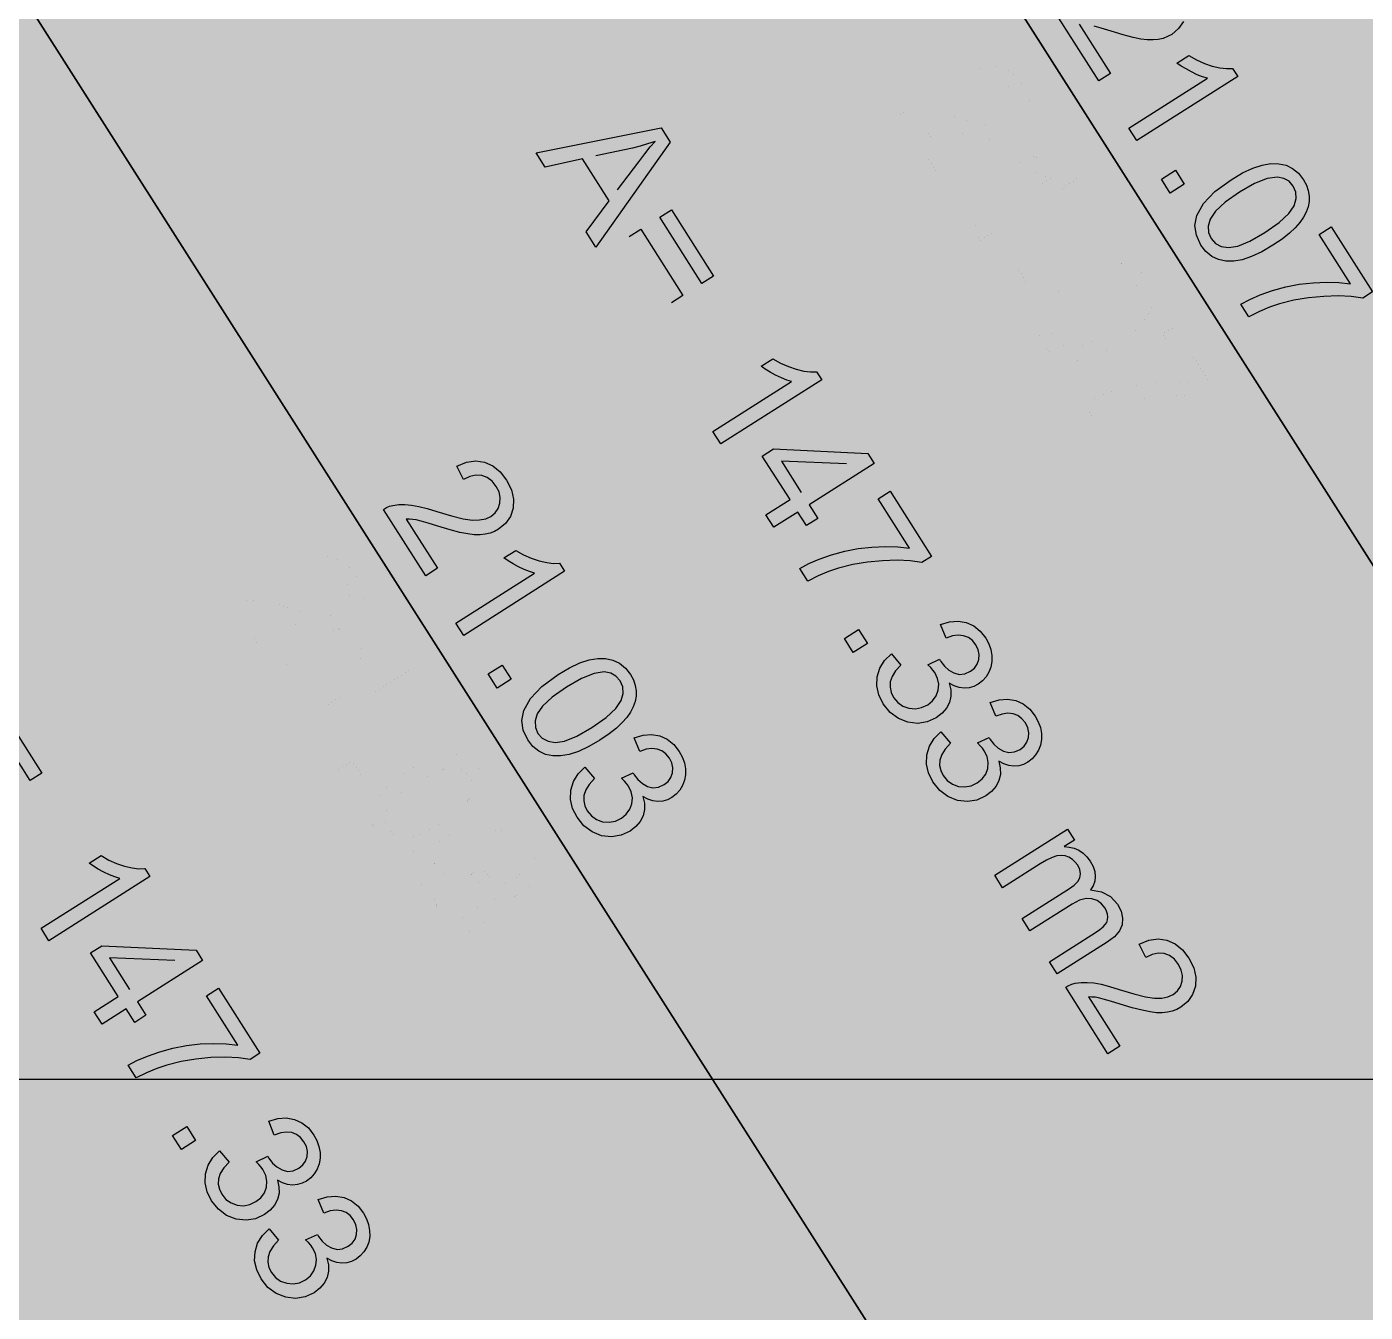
# Model space of a CAD drawing. Extents: x -5280327 to 29700, y -3925683 to 5564800.
# Drawn here: x 20582.7 to 21022.9, y 6071.6 to 6494.4 of the extents above; entities that cross this region are included whole.
import ezdxf

# ---------------------------------------------------------------- set-up
doc = ezdxf.new("R2010")
doc.units = 0
doc.linetypes.add('6', pattern=[2640.874023, 1320.437012, -1320.437012])
doc.layers.get('0').update_dxf_attribs({"linetype": 'CONTINUOUS'})
doc.layers.add('31_PREDIOS_TOTAL', color=7, linetype='CONTINUOUS')
doc.layers.add('LOTES', color=7, linetype='CONTINUOUS')

msp = doc.modelspace()

# ---------------------------------------------------------------- linework, layer by layer
at = {"color": 7, "linetype": '6', "const_width": 10343.08}
msp.add_lwpolyline([(0, 29405.62), (24528.32, 0)], dxfattribs=at)
msp.add_lwpolyline([(0, 29405.62), (24528.32, 0)], dxfattribs=at)
at = {"layer": '31_PREDIOS_TOTAL', "color": 7, "const_width": 0.00153}
for points in [[(20887.69, 6446.23), (20883.79, 6443.75), (20869.89, 6465.58), (20869.89, 6465.58), (20870.87, 6466.16), (20871.91, 6466.6), (20873.01, 6466.9), (20873.01, 6466.9), (20874.91, 6467.18), (20876.94, 6467.22), (20879.1, 6467.03), (20879.1, 6467.03), (20881.51, 6466.59), (20884.31, 6465.88), (20887.48, 6464.91), (20887.48, 6464.91), (20892.26, 6463.45), (20896.14, 6462.51), (20899.12, 6462.09), (20899.12, 6462.09), (20901.47, 6462.11), (20903.5, 6462.51), (20905.2, 6463.3), (20905.2, 6463.3), (20906.6, 6464.46), (20907.59, 6465.9), (20908.17, 6467.61), (20908.17, 6467.61), (20908.28, 6469.46), (20907.88, 6471.32), (20906.96, 6473.16), (20906.96, 6473.16), (20905.61, 6474.86), (20904.03, 6476.05), (20902.22, 6476.73), (20902.22, 6476.73), (20900.28, 6476.87), (20898.28, 6476.43), (20896.22, 6475.41), (20893.99, 6479.85), (20893.99, 6479.85), (20897.21, 6481.13), (20900.26, 6481.56), (20903.16, 6481.16), (20903.16, 6481.16), (20905.84, 6479.95), (20908.24, 6477.97), (20910.38, 6475.21), (20910.38, 6475.21), (20911.96, 6472.08), (20912.68, 6469.01), (20912.53, 6466.01), (20912.53, 6466.01), (20911.62, 6463.26), (20910.03, 6460.95), (20907.76, 6459.07), (20907.76, 6459.07), (20906.39, 6458.33), (20904.92, 6457.77), (20903.35, 6457.4), (20903.35, 6457.4), (20901.63, 6457.23), (20899.71, 6457.28), (20897.6, 6457.53), (20897.6, 6457.53), (20895.04, 6458.05), (20891.77, 6458.9), (20887.8, 6460.08), (20887.8, 6460.08), (20884.62, 6461.06), (20882.23, 6461.74), (20880.66, 6462.12), (20880.66, 6462.12), (20879.52, 6462.3), (20878.42, 6462.41), (20877.37, 6462.43), (20887.69, 6446.23)], [(20896.29, 6424.12), (20893.71, 6428.17), (20919.56, 6444.63), (20919.56, 6444.63), (20917.94, 6445.12), (20916.19, 6445.81), (20914.32, 6446.7), (20914.32, 6446.7), (20912.49, 6447.68), (20910.88, 6448.66), (20909.5, 6449.63), (20913.42, 6452.13), (20913.42, 6452.13), (20915.95, 6450.68), (20918.5, 6449.52), (20921.09, 6448.65), (20921.09, 6448.65), (20923.56, 6448.07), (20925.8, 6447.81), (20927.8, 6447.85), (20929.46, 6445.24), (20896.29, 6424.12)], [(20904.36, 6411.45), (20908.98, 6414.39), (20911.92, 6409.77), (20907.3, 6406.83), (20904.36, 6411.45)], [(20927.36, 6411.28), (20927.36, 6411.28), (20931.1, 6413.47), (20934.5, 6415.07), (20937.56, 6416.08), (20937.56, 6416.08), (20940.36, 6416.55), (20942.95, 6416.52), (20945.35, 6416.01), (20945.35, 6416.01), (20947.53, 6414.97), (20949.44, 6413.39), (20951.1, 6411.26), (20951.1, 6411.26), (20952.07, 6409.48), (20952.7, 6407.7), (20953, 6405.91), (20953, 6405.91), (20952.99, 6404.13), (20952.66, 6402.37), (20952.02, 6400.63), (20952.02, 6400.63), (20951.1, 6398.91), (20949.89, 6397.18), (20948.42, 6395.45), (20948.42, 6395.45), (20946.53, 6393.67), (20944.08, 6391.76), (20941.08, 6389.74), (20941.08, 6389.74), (20937.37, 6387.56), (20933.99, 6385.97), (20930.94, 6384.96), (20930.94, 6384.96), (20928.14, 6384.48), (20925.55, 6384.5), (20923.14, 6385.01), (20923.14, 6385.01), (20920.96, 6386.05), (20919.04, 6387.63), (20917.37, 6389.78), (20917.37, 6389.78), (20915.86, 6392.98), (20915.41, 6396.2), (20916.01, 6399.46), (20916.01, 6399.46), (20918.18, 6403.39), (20921.97, 6407.33), (20927.36, 6411.28)], [(20930.02, 6407.11), (20925.33, 6403.83), (20922.13, 6400.9), (20920.4, 6398.31), (20920.4, 6398.31), (20919.78, 6395.99), (20919.88, 6393.85), (20920.7, 6391.9), (20920.7, 6391.9), (20922.13, 6390.33), (20924.02, 6389.33), (20926.4, 6388.92), (20926.4, 6388.92), (20929.48, 6389.4), (20933.49, 6391.06), (20938.43, 6393.91), (20938.43, 6393.91), (20943.12, 6397.19), (20946.33, 6400.13), (20948.05, 6402.71), (20948.05, 6402.71), (20948.67, 6405.03), (20948.56, 6407.19), (20947.72, 6409.16), (20947.72, 6409.16), (20946.35, 6410.73), (20944.61, 6411.72), (20942.51, 6412.12), (20942.51, 6412.12), (20939.19, 6411.64), (20935.02, 6409.97), (20930.02, 6407.11)], [(20956.3, 6393.25), (20960.2, 6395.73), (20973.81, 6374.35), (20970.66, 6372.34), (20970.66, 6372.34), (20966.84, 6372.85), (20962.54, 6373.04), (20957.75, 6372.91), (20957.75, 6372.91), (20952.79, 6372.43), (20947.96, 6371.6), (20943.26, 6370.41), (20943.26, 6370.41), (20939.95, 6369.31), (20936.59, 6367.9), (20933.18, 6366.18), (20930.53, 6370.35), (20930.53, 6370.35), (20933.44, 6371.92), (20936.9, 6373.41), (20940.92, 6374.81), (20940.92, 6374.81), (20945.27, 6376.01), (20949.71, 6376.87), (20954.25, 6377.39), (20954.25, 6377.39), (20958.67, 6377.59), (20962.79, 6377.48), (20966.6, 6377.07), (20956.3, 6393.25)], [(20668.43, 6284.81), (20664.54, 6282.33), (20650.63, 6304.17), (20650.63, 6304.17), (20651.62, 6304.75), (20652.66, 6305.19), (20653.75, 6305.49), (20653.75, 6305.49), (20655.65, 6305.76), (20657.69, 6305.8), (20659.84, 6305.61), (20659.84, 6305.61), (20662.26, 6305.17), (20665.05, 6304.47), (20668.23, 6303.49), (20668.23, 6303.49), (20673.01, 6302.03), (20676.88, 6301.09), (20679.86, 6300.67), (20679.86, 6300.67), (20682.22, 6300.69), (20684.25, 6301.1), (20685.94, 6301.88), (20685.94, 6301.88), (20687.34, 6303.04), (20688.33, 6304.48), (20688.91, 6306.2), (20688.91, 6306.2), (20689.03, 6308.05), (20688.62, 6309.9), (20687.71, 6311.75), (20687.71, 6311.75), (20686.35, 6313.45), (20684.77, 6314.63), (20682.96, 6315.31), (20682.96, 6315.31), (20681.02, 6315.45), (20679.02, 6315.01), (20676.96, 6314), (20674.74, 6318.44), (20674.74, 6318.44), (20677.95, 6319.71), (20681, 6320.15), (20683.9, 6319.74), (20683.9, 6319.74), (20686.58, 6318.53), (20688.99, 6316.55), (20691.12, 6313.79), (20691.12, 6313.79), (20692.71, 6310.66), (20693.43, 6307.59), (20693.28, 6304.59), (20693.28, 6304.59), (20692.36, 6301.84), (20690.77, 6299.53), (20688.51, 6297.66), (20688.51, 6297.66), (20687.14, 6296.91), (20685.66, 6296.35), (20684.09, 6295.98), (20684.09, 6295.98), (20682.37, 6295.82), (20680.46, 6295.86), (20678.34, 6296.11), (20678.34, 6296.11), (20675.78, 6296.63), (20672.52, 6297.48), (20668.55, 6298.66), (20668.55, 6298.66), (20665.36, 6299.64), (20662.98, 6300.32), (20661.41, 6300.7), (20661.41, 6300.7), (20660.26, 6300.89), (20659.16, 6300.99), (20658.12, 6301.01), (20668.43, 6284.81)], [(20677.03, 6262.7), (20674.45, 6266.76), (20700.3, 6283.22), (20700.3, 6283.22), (20698.68, 6283.7), (20696.93, 6284.39), (20695.06, 6285.28), (20695.06, 6285.28), (20693.23, 6286.27), (20691.62, 6287.24), (20690.24, 6288.21), (20694.16, 6290.71), (20694.16, 6290.71), (20696.69, 6289.26), (20699.24, 6288.1), (20701.83, 6287.23), (20701.83, 6287.23), (20704.31, 6286.65), (20706.54, 6286.39), (20708.54, 6286.44), (20710.21, 6283.82), (20677.03, 6262.7)], [(20685.1, 6250.04), (20689.72, 6252.98), (20692.66, 6248.36), (20688.04, 6245.42), (20685.1, 6250.04)], [(20708.11, 6249.86), (20708.11, 6249.86), (20711.84, 6252.06), (20715.24, 6253.66), (20718.31, 6254.66), (20718.31, 6254.66), (20721.1, 6255.13), (20723.7, 6255.11), (20726.1, 6254.59), (20726.1, 6254.59), (20728.27, 6253.55), (20730.19, 6251.97), (20731.84, 6249.84), (20731.84, 6249.84), (20732.81, 6248.06), (20733.44, 6246.28), (20733.74, 6244.49), (20733.74, 6244.49), (20733.73, 6242.71), (20733.4, 6240.95), (20732.77, 6239.22), (20732.77, 6239.22), (20731.84, 6237.49), (20730.64, 6235.76), (20729.16, 6234.04), (20729.16, 6234.04), (20727.27, 6232.25), (20724.82, 6230.35), (20721.83, 6228.32), (20721.83, 6228.32), (20718.11, 6226.14), (20714.73, 6224.55), (20711.68, 6223.54), (20711.68, 6223.54), (20708.89, 6223.06), (20706.29, 6223.08), (20703.88, 6223.59), (20703.88, 6223.59), (20701.7, 6224.63), (20699.78, 6226.22), (20698.11, 6228.36), (20698.11, 6228.36), (20696.61, 6231.56), (20696.16, 6234.79), (20696.76, 6238.04), (20696.76, 6238.04), (20698.93, 6241.98), (20702.71, 6245.92), (20708.11, 6249.86)], [(20710.76, 6245.7), (20706.08, 6242.42), (20702.87, 6239.48), (20701.15, 6236.9), (20701.15, 6236.9), (20700.52, 6234.57), (20700.62, 6232.44), (20701.45, 6230.48), (20701.45, 6230.48), (20702.87, 6228.91), (20704.77, 6227.92), (20707.14, 6227.51), (20707.14, 6227.51), (20710.22, 6227.98), (20714.23, 6229.64), (20719.17, 6232.49), (20719.17, 6232.49), (20723.87, 6235.78), (20727.07, 6238.71), (20728.8, 6241.3), (20728.8, 6241.3), (20729.41, 6243.62), (20729.3, 6245.77), (20728.46, 6247.75), (20728.46, 6247.75), (20727.09, 6249.32), (20725.35, 6250.3), (20723.25, 6250.7), (20723.25, 6250.7), (20719.93, 6250.22), (20715.77, 6248.55), (20710.76, 6245.7)], [(20716.89, 6219.35), (20720.02, 6215.64), (20720.02, 6215.64), (20718.3, 6213.74), (20717.15, 6211.89), (20716.56, 6210.1), (20716.56, 6210.1), (20716.48, 6208.36), (20716.84, 6206.67), (20717.65, 6205.04), (20717.65, 6205.04), (20719.02, 6203.37), (20720.7, 6202.18), (20722.71, 6201.47), (20722.71, 6201.47), (20724.83, 6201.28), (20726.89, 6201.67), (20728.87, 6202.63), (20728.87, 6202.63), (20730.5, 6203.95), (20731.65, 6205.53), (20732.32, 6207.39), (20732.32, 6207.39), (20732.48, 6209.35), (20732.1, 6211.29), (20731.18, 6213.18), (20731.18, 6213.18), (20730.6, 6213.98), (20729.84, 6214.84), (20728.91, 6215.76), (20732.75, 6217.57), (20732.75, 6217.57), (20732.89, 6217.31), (20733.01, 6217.08), (20733.12, 6216.89), (20733.12, 6216.89), (20734.34, 6215.32), (20735.78, 6214.05), (20737.45, 6213.09), (20737.45, 6213.09), (20739.24, 6212.61), (20741.07, 6212.81), (20742.94, 6213.67), (20742.94, 6213.67), (20744.23, 6214.73), (20745.14, 6216.02), (20745.67, 6217.53), (20745.67, 6217.53), (20745.78, 6219.16), (20745.44, 6220.77), (20744.65, 6222.36), (20744.65, 6222.36), (20743.54, 6223.75), (20742.21, 6224.75), (20740.65, 6225.36), (20740.65, 6225.36), (20738.91, 6225.55), (20736.99, 6225.28), (20734.9, 6224.55), (20733.04, 6229.06), (20733.04, 6229.06), (20736, 6229.96), (20738.83, 6230.17), (20741.51, 6229.71), (20741.51, 6229.71), (20743.97, 6228.6), (20746.11, 6226.89), (20747.93, 6224.58), (20747.93, 6224.58), (20748.92, 6222.74), (20749.59, 6220.83), (20749.94, 6218.86), (20749.94, 6218.86), (20749.96, 6216.91), (20749.65, 6215.08), (20748.99, 6213.36), (20748.99, 6213.36), (20748.05, 6211.82), (20746.89, 6210.52), (20745.5, 6209.44), (20745.5, 6209.44), (20744.03, 6208.69), (20742.49, 6208.25), (20740.87, 6208.11), (20740.87, 6208.11), (20739.21, 6208.3), (20737.56, 6208.85), (20735.91, 6209.73), (20735.91, 6209.73), (20736.45, 6207.54), (20736.48, 6205.42), (20736, 6203.4), (20736, 6203.4), (20735.04, 6201.51), (20733.61, 6199.84), (20731.71, 6198.38), (20731.71, 6198.38), (20728.74, 6196.99), (20725.63, 6196.48), (20722.36, 6196.86), (20722.36, 6196.86), (20719.23, 6198.09), (20716.54, 6200.11), (20714.27, 6202.93), (20714.27, 6202.93), (20712.82, 6205.84), (20712.15, 6208.8), (20712.27, 6211.8), (20712.27, 6211.8), (20713.12, 6214.65), (20714.66, 6217.17), (20716.89, 6219.35)]]:
    msp.add_lwpolyline(points, dxfattribs=at)
at = {"layer": '31_PREDIOS_TOTAL', "color": 7}
for points in [[(20939.22, 6479.04, 33030.86), (20935.33, 6476.56, 33030.86), (20921.42, 6498.4, 33030.86)], [(20928.91, 6495.24, 33030.86), (20939.22, 6479.04, 33030.86)], [(20963.15, 6496.07, 33030.86), (20961.56, 6493.76, 33030.86), (20959.3, 6491.89, 33030.86), (20959.3, 6491.89, 33030.86), (20957.92, 6491.14, 33030.86), (20956.45, 6490.58, 33030.86), (20954.88, 6490.22, 33030.86), (20954.88, 6490.22, 33030.86), (20953.16, 6490.05, 33030.86), (20951.25, 6490.09, 33030.86), (20949.13, 6490.34, 33030.86), (20949.13, 6490.34, 33030.86), (20946.57, 6490.86, 33030.86), (20943.31, 6491.71, 33030.86), (20939.34, 6492.89, 33030.86), (20939.34, 6492.89, 33030.86), (20936.15, 6493.87, 33030.86), (20933.77, 6494.55, 33030.86)], [(20947.82, 6456.93, 33030.86), (20945.24, 6460.99, 33030.86), (20971.09, 6477.45, 33030.86), (20971.09, 6477.45, 33030.86), (20969.47, 6477.93, 33030.86), (20967.72, 6478.62, 33030.86), (20965.85, 6479.51, 33030.86), (20965.85, 6479.51, 33030.86), (20964.02, 6480.5, 33030.86), (20962.41, 6481.48, 33030.86), (20961.03, 6482.45, 33030.86), (20964.95, 6484.94, 33030.86), (20964.95, 6484.94, 33030.86), (20967.48, 6483.5, 33030.86), (20970.03, 6482.34, 33030.86), (20972.62, 6481.46, 33030.86), (20972.62, 6481.46, 33030.86), (20975.1, 6480.88, 33030.86), (20977.33, 6480.62, 33030.86), (20979.33, 6480.67, 33030.86), (20981, 6478.05, 33030.86), (20947.82, 6456.93, 33030.86)], [(20750.28, 6452.87, 33030.86), (20791.4, 6461.16, 33030.86), (20794.39, 6456.45, 33030.86), (20769.92, 6421.92, 33030.86), (20766.75, 6426.91, 33030.86), (20774.32, 6437.12, 33030.86), (20765.54, 6450.95, 33030.86), (20753.22, 6448.22, 33030.86), (20750.28, 6452.87, 33030.86)], [(20777.03, 6440.74, 33030.86), (20783.99, 6450, 33030.86), (20783.99, 6450, 33030.86), (20786, 6452.62, 33030.86), (20787.79, 6454.86, 33030.86), (20789.36, 6456.7, 33030.86), (20789.36, 6456.7, 33030.86), (20786.94, 6455.84, 33030.86), (20784.46, 6455.09, 33030.86), (20781.91, 6454.47, 33030.86), (20769.91, 6451.95, 33030.86)], [(20978.9, 6444.09, 33030.86), (20978.9, 6444.09, 33030.86), (20982.63, 6446.29, 33030.86), (20986.03, 6447.89, 33030.86), (20989.09, 6448.89, 33030.86), (20989.09, 6448.89, 33030.86), (20991.89, 6449.36, 33030.86), (20994.49, 6449.34, 33030.86), (20996.89, 6448.82, 33030.86), (20996.89, 6448.82, 33030.86), (20999.06, 6447.78, 33030.86), (21000.98, 6446.2, 33030.86), (21002.63, 6444.07, 33030.86), (21002.63, 6444.07, 33030.86), (21003.6, 6442.29, 33030.86), (21004.23, 6440.51, 33030.86), (21004.53, 6438.72, 33030.86), (21004.53, 6438.72, 33030.86), (21004.52, 6436.94, 33030.86), (21004.19, 6435.18, 33030.86), (21003.56, 6433.45, 33030.86), (21003.56, 6433.45, 33030.86), (21002.63, 6431.72, 33030.86), (21001.43, 6429.99, 33030.86), (20999.95, 6428.27, 33030.86), (20999.95, 6428.27, 33030.86), (20998.06, 6426.48, 33030.86), (20995.61, 6424.58, 33030.86), (20992.61, 6422.55, 33030.86), (20992.61, 6422.55, 33030.86), (20988.9, 6420.37, 33030.86), (20985.52, 6418.78, 33030.86), (20982.47, 6417.77, 33030.86), (20982.47, 6417.77, 33030.86), (20979.68, 6417.3, 33030.86), (20977.08, 6417.31, 33030.86), (20974.67, 6417.83, 33030.86), (20974.67, 6417.83, 33030.86), (20972.49, 6418.86, 33030.86), (20970.57, 6420.45, 33030.86), (20968.9, 6422.59, 33030.86), (20968.9, 6422.59, 33030.86), (20967.4, 6425.79, 33030.86), (20966.95, 6429.02, 33030.86), (20967.55, 6432.27, 33030.86), (20967.55, 6432.27, 33030.86), (20969.72, 6436.21, 33030.86), (20973.5, 6440.15, 33030.86), (20978.9, 6444.09, 33030.86)], [(20955.89, 6444.27, 33030.86), (20960.51, 6447.21, 33030.86), (20963.45, 6442.59, 33030.86), (20958.83, 6439.65, 33030.86), (20955.89, 6444.27, 33030.86)], [(20981.55, 6439.93, 33030.86), (20976.87, 6436.65, 33030.86), (20973.66, 6433.71, 33030.86), (20971.94, 6431.13, 33030.86), (20971.94, 6431.13, 33030.86), (20971.31, 6428.81, 33030.86), (20971.41, 6426.67, 33030.86), (20972.23, 6424.71, 33030.86), (20972.23, 6424.71, 33030.86), (20973.66, 6423.14, 33030.86), (20975.56, 6422.15, 33030.86), (20977.93, 6421.74, 33030.86), (20977.93, 6421.74, 33030.86), (20981.01, 6422.21, 33030.86), (20985.02, 6423.87, 33030.86), (20989.96, 6426.72, 33030.86), (20989.96, 6426.72, 33030.86), (20994.65, 6430.01, 33030.86), (20997.86, 6432.94, 33030.86), (20999.59, 6435.53, 33030.86), (20999.59, 6435.53, 33030.86), (21000.2, 6437.85, 33030.86), (21000.09, 6440, 33030.86), (20999.25, 6441.98, 33030.86), (20999.25, 6441.98, 33030.86), (20997.88, 6443.55, 33030.86), (20996.14, 6444.53, 33030.86), (20994.04, 6444.93, 33030.86), (20994.04, 6444.93, 33030.86), (20990.72, 6444.45, 33030.86), (20986.55, 6442.78, 33030.86), (20981.55, 6439.93, 33030.86)], [(20804.81, 6409.93, 33030.86), (20790.95, 6431.76, 33030.86), (20794.74, 6434.17, 33030.86), (20808.6, 6412.33, 33030.86), (20804.81, 6409.93, 33030.86)], [(20780.91, 6425.39, 33030.86), (20784.7, 6427.8, 33030.86), (20798.56, 6405.96, 33030.86), (20794.77, 6403.56, 33030.86)], [(21007.83, 6426.06, 33030.86), (21011.73, 6428.55, 33030.86), (21025.35, 6407.16, 33030.86), (21022.19, 6405.15, 33030.86), (21022.19, 6405.15, 33030.86), (21018.37, 6405.67, 33030.86), (21014.07, 6405.86, 33030.86), (21009.28, 6405.72, 33030.86), (21009.28, 6405.72, 33030.86), (21004.32, 6405.25, 33030.86), (20999.49, 6404.41, 33030.86), (20994.79, 6403.22, 33030.86), (20994.79, 6403.22, 33030.86), (20991.48, 6402.12, 33030.86), (20988.12, 6400.71, 33030.86), (20984.72, 6398.99, 33030.86), (20982.06, 6403.16, 33030.86), (20982.06, 6403.16, 33030.86), (20984.97, 6404.73, 33030.86), (20988.43, 6406.22, 33030.86), (20992.46, 6407.63, 33030.86), (20992.46, 6407.63, 33030.86), (20996.81, 6408.83, 33030.86), (21001.25, 6409.69, 33030.86), (21005.78, 6410.21, 33030.86), (21005.78, 6410.21, 33030.86), (21010.21, 6410.4, 33030.86), (21014.32, 6410.3, 33030.86), (21018.13, 6409.88, 33030.86), (21007.83, 6426.06, 33030.86)], [(20810.98, 6357.23, 33030.86), (20808.4, 6361.29, 33030.86), (20834.27, 6377.72, 33030.86), (20834.27, 6377.72, 33030.86), (20832.66, 6378.2, 33030.86), (20830.91, 6378.89, 33030.86), (20829.04, 6379.79, 33030.86), (20829.04, 6379.79, 33030.86), (20827.21, 6380.78, 33030.86), (20825.61, 6381.76, 33030.86), (20824.23, 6382.73, 33030.86), (20828.15, 6385.22, 33030.86), (20828.15, 6385.22, 33030.86), (20830.67, 6383.77, 33030.86), (20833.23, 6382.61, 33030.86), (20835.81, 6381.73, 33030.86), (20835.81, 6381.73, 33030.86), (20838.29, 6381.15, 33030.86), (20840.52, 6380.88, 33030.86), (20842.52, 6380.93, 33030.86), (20844.18, 6378.31, 33030.86), (20810.98, 6357.23, 33030.86)], [(20825.84, 6333.82, 33030.86), (20833.76, 6338.85, 33030.86), (20824.65, 6353.19, 33030.86), (20828.37, 6355.55, 33030.86), (20859.38, 6354.07, 33030.86), (20861.49, 6350.75, 33030.86), (20840.06, 6337.15, 33030.86), (20842.89, 6332.68, 33030.86), (20839.17, 6330.32, 33030.86), (20836.34, 6334.79, 33030.86), (20828.42, 6329.76, 33030.86), (20825.84, 6333.82, 33030.86)], [(20717.86, 6316.28, 33030.86), (20713.96, 6313.8, 33030.86), (20700.06, 6335.64, 33030.86), (20700.06, 6335.64, 33030.86), (20701.04, 6336.22, 33030.86), (20702.08, 6336.66, 33030.86), (20703.17, 6336.96, 33030.86), (20703.17, 6336.96, 33030.86), (20705.08, 6337.23, 33030.86), (20707.11, 6337.27, 33030.86), (20709.27, 6337.08, 33030.86), (20709.27, 6337.08, 33030.86), (20711.68, 6336.64, 33030.86), (20714.47, 6335.94, 33030.86), (20717.65, 6334.96, 33030.86), (20717.65, 6334.96, 33030.86), (20722.43, 6333.51, 33030.86), (20726.31, 6332.56, 33030.86), (20729.28, 6332.14, 33030.86), (20729.28, 6332.14, 33030.86), (20731.64, 6332.16, 33030.86), (20733.67, 6332.57, 33030.86), (20735.37, 6333.35, 33030.86), (20735.37, 6333.35, 33030.86), (20736.77, 6334.51, 33030.86), (20737.76, 6335.95, 33030.86), (20738.34, 6337.67, 33030.86), (20738.34, 6337.67, 33030.86), (20738.45, 6339.52, 33030.86), (20738.05, 6341.37, 33030.86), (20737.13, 6343.22, 33030.86), (20737.13, 6343.22, 33030.86), (20735.77, 6344.92, 33030.86), (20734.19, 6346.11, 33030.86), (20732.39, 6346.79, 33030.86), (20732.39, 6346.79, 33030.86), (20730.44, 6346.92, 33030.86), (20728.44, 6346.48, 33030.86), (20726.39, 6345.47, 33030.86), (20724.16, 6349.91, 33030.86), (20724.16, 6349.91, 33030.86), (20727.37, 6351.18, 33030.86), (20730.43, 6351.62, 33030.86), (20733.32, 6351.21, 33030.86), (20733.32, 6351.21, 33030.86), (20736, 6350, 33030.86), (20738.41, 6348.02, 33030.86), (20740.55, 6345.27, 33030.86), (20740.55, 6345.27, 33030.86), (20742.13, 6342.13, 33030.86), (20742.85, 6339.06, 33030.86), (20742.7, 6336.06, 33030.86), (20742.7, 6336.06, 33030.86), (20741.78, 6333.31, 33030.86), (20740.19, 6331, 33030.86), (20737.93, 6329.13, 33030.86), (20737.93, 6329.13, 33030.86), (20736.56, 6328.38, 33030.86), (20735.09, 6327.82, 33030.86), (20733.52, 6327.46, 33030.86), (20733.52, 6327.46, 33030.86), (20731.8, 6327.29, 33030.86), (20729.88, 6327.33, 33030.86), (20727.77, 6327.58, 33030.86), (20727.77, 6327.58, 33030.86), (20725.2, 6328.1, 33030.86), (20721.94, 6328.95, 33030.86), (20717.97, 6330.13, 33030.86), (20717.97, 6330.13, 33030.86), (20714.78, 6331.11, 33030.86), (20712.4, 6331.79, 33030.86), (20710.83, 6332.17, 33030.86), (20710.83, 6332.17, 33030.86), (20709.68, 6332.36, 33030.86), (20708.59, 6332.46, 33030.86), (20707.54, 6332.48, 33030.86), (20717.86, 6316.28, 33030.86)], [(20852.39, 6350.67, 33030.86), (20830.91, 6351.56, 33030.86), (20837.48, 6341.21, 33030.86)], [(20862.8, 6339.11, 33030.86), (20866.7, 6341.59, 33030.86), (20880.28, 6320.19, 33030.86), (20877.13, 6318.18, 33030.86), (20877.13, 6318.18, 33030.86), (20873.31, 6318.7, 33030.86), (20869.01, 6318.9, 33030.86), (20864.22, 6318.77, 33030.86), (20864.22, 6318.77, 33030.86), (20859.26, 6318.3, 33030.86), (20854.43, 6317.48, 33030.86), (20849.72, 6316.29, 33030.86), (20849.72, 6316.29, 33030.86), (20846.41, 6315.19, 33030.86), (20843.05, 6313.79, 33030.86), (20839.64, 6312.08, 33030.86), (20836.99, 6316.25, 33030.86), (20836.99, 6316.25, 33030.86), (20839.9, 6317.82, 33030.86), (20843.37, 6319.3, 33030.86), (20847.4, 6320.7, 33030.86), (20847.4, 6320.7, 33030.86), (20851.75, 6321.89, 33030.86), (20856.19, 6322.75, 33030.86), (20860.72, 6323.26, 33030.86), (20860.72, 6323.26, 33030.86), (20865.15, 6323.45, 33030.86), (20869.27, 6323.34, 33030.86), (20873.08, 6322.92, 33030.86), (20862.8, 6339.11, 33030.86)], [(20726.46, 6294.17, 33030.86), (20723.88, 6298.23, 33030.86), (20749.72, 6314.69, 33030.86), (20749.72, 6314.69, 33030.86), (20748.11, 6315.17, 33030.86), (20746.36, 6315.86, 33030.86), (20744.48, 6316.75, 33030.86), (20744.48, 6316.75, 33030.86), (20742.65, 6317.74, 33030.86), (20741.05, 6318.72, 33030.86), (20739.67, 6319.69, 33030.86), (20743.59, 6322.18, 33030.86), (20743.59, 6322.18, 33030.86), (20746.11, 6320.74, 33030.86), (20748.67, 6319.58, 33030.86), (20751.25, 6318.7, 33030.86), (20751.25, 6318.7, 33030.86), (20753.73, 6318.13, 33030.86), (20755.97, 6317.86, 33030.86), (20757.97, 6317.91, 33030.86), (20759.63, 6315.29, 33030.86), (20726.46, 6294.17, 33030.86)], [(20851.64, 6293.18, 33030.86), (20856.27, 6296.11, 33030.86), (20859.2, 6291.49, 33030.86), (20854.58, 6288.55, 33030.86), (20851.64, 6293.18, 33030.86)], [(20867.09, 6288.14, 33030.86), (20870.2, 6284.42, 33030.86), (20870.2, 6284.42, 33030.86), (20868.48, 6282.52, 33030.86), (20867.33, 6280.68, 33030.86), (20866.74, 6278.89, 33030.86), (20866.74, 6278.89, 33030.86), (20866.66, 6277.15, 33030.86), (20867.02, 6275.46, 33030.86), (20867.82, 6273.83, 33030.86), (20867.82, 6273.83, 33030.86), (20869.19, 6272.16, 33030.86), (20870.87, 6270.96, 33030.86), (20872.87, 6270.25, 33030.86), (20872.87, 6270.25, 33030.86), (20875, 6270.06, 33030.86), (20877.05, 6270.44, 33030.86), (20879.04, 6271.4, 33030.86), (20879.04, 6271.4, 33030.86), (20880.67, 6272.71, 33030.86), (20881.82, 6274.3, 33030.86), (20882.5, 6276.15, 33030.86), (20882.5, 6276.15, 33030.86), (20882.66, 6278.12, 33030.86), (20882.28, 6280.05, 33030.86), (20881.36, 6281.95, 33030.86), (20881.36, 6281.95, 33030.86), (20880.78, 6282.75, 33030.86), (20880.03, 6283.61, 33030.86), (20879.09, 6284.53, 33030.86), (20882.94, 6286.34, 33030.86), (20882.94, 6286.34, 33030.86), (20883.08, 6286.07, 33030.86), (20883.2, 6285.84, 33030.86), (20883.31, 6285.66, 33030.86), (20883.31, 6285.66, 33030.86), (20884.52, 6284.08, 33030.86), (20885.96, 6282.81, 33030.86), (20887.63, 6281.85, 33030.86), (20887.63, 6281.85, 33030.86), (20889.43, 6281.37, 33030.86), (20891.26, 6281.56, 33030.86), (20893.12, 6282.42, 33030.86), (20893.12, 6282.42, 33030.86), (20894.42, 6283.48, 33030.86), (20895.33, 6284.76, 33030.86), (20895.86, 6286.28, 33030.86), (20895.86, 6286.28, 33030.86), (20895.97, 6287.9, 33030.86), (20895.64, 6289.51, 33030.86), (20894.85, 6291.11, 33030.86), (20894.85, 6291.11, 33030.86), (20893.74, 6292.5, 33030.86), (20892.41, 6293.5, 33030.86), (20890.85, 6294.11, 33030.86), (20890.85, 6294.11, 33030.86), (20889.11, 6294.31, 33030.86), (20887.19, 6294.04, 33030.86), (20885.1, 6293.31, 33030.86), (20883.24, 6297.83, 33030.86), (20883.24, 6297.83, 33030.86), (20886.21, 6298.72, 33030.86), (20889.04, 6298.93, 33030.86), (20891.72, 6298.46, 33030.86), (20891.72, 6298.46, 33030.86), (20894.17, 6297.35, 33030.86), (20896.31, 6295.64, 33030.86), (20898.13, 6293.32, 33030.86), (20898.13, 6293.32, 33030.86), (20899.12, 6291.48, 33030.86), (20899.78, 6289.57, 33030.86), (20900.13, 6287.6, 33030.86), (20900.13, 6287.6, 33030.86), (20900.15, 6285.65, 33030.86), (20899.83, 6283.81, 33030.86), (20899.17, 6282.1, 33030.86), (20899.17, 6282.1, 33030.86), (20898.23, 6280.56, 33030.86), (20897.07, 6279.26, 33030.86), (20895.68, 6278.19, 33030.86), (20895.68, 6278.19, 33030.86), (20894.21, 6277.44, 33030.86), (20892.67, 6276.99, 33030.86), (20891.05, 6276.86, 33030.86), (20891.05, 6276.86, 33030.86), (20889.39, 6277.06, 33030.86), (20887.74, 6277.6, 33030.86), (20886.09, 6278.49, 33030.86), (20886.09, 6278.49, 33030.86), (20886.62, 6276.29, 33030.86), (20886.65, 6274.18, 33030.86), (20886.17, 6272.15, 33030.86), (20886.17, 6272.15, 33030.86), (20885.2, 6270.27, 33030.86), (20883.77, 6268.6, 33030.86), (20881.87, 6267.14, 33030.86), (20881.87, 6267.14, 33030.86), (20878.9, 6265.76, 33030.86), (20875.79, 6265.25, 33030.86), (20872.52, 6265.64, 33030.86), (20872.52, 6265.64, 33030.86), (20869.39, 6266.87, 33030.86), (20866.7, 6268.89, 33030.86), (20864.44, 6271.72, 33030.86), (20864.44, 6271.72, 33030.86), (20862.99, 6274.64, 33030.86), (20862.33, 6277.59, 33030.86), (20862.45, 6280.59, 33030.86), (20862.45, 6280.59, 33030.86), (20863.3, 6283.44, 33030.86), (20864.85, 6285.96, 33030.86), (20867.09, 6288.14, 33030.86)], [(20757.53, 6281.33, 33030.86), (20757.53, 6281.33, 33030.86), (20761.27, 6283.53, 33030.86), (20764.67, 6285.13, 33030.86), (20767.73, 6286.13, 33030.86), (20767.73, 6286.13, 33030.86), (20770.52, 6286.6, 33030.86), (20773.12, 6286.58, 33030.86), (20775.52, 6286.06, 33030.86), (20775.52, 6286.06, 33030.86), (20777.69, 6285.02, 33030.86), (20779.61, 6283.44, 33030.86), (20781.27, 6281.31, 33030.86), (20781.27, 6281.31, 33030.86), (20782.23, 6279.54, 33030.86), (20782.87, 6277.75, 33030.86), (20783.17, 6275.96, 33030.86), (20783.17, 6275.96, 33030.86), (20783.15, 6274.18, 33030.86), (20782.83, 6272.42, 33030.86), (20782.19, 6270.69, 33030.86), (20782.19, 6270.69, 33030.86), (20781.26, 6268.96, 33030.86), (20780.06, 6267.23, 33030.86), (20778.58, 6265.51, 33030.86), (20778.58, 6265.51, 33030.86), (20776.69, 6263.72, 33030.86), (20774.25, 6261.82, 33030.86), (20771.25, 6259.79, 33030.86), (20771.25, 6259.79, 33030.86), (20767.54, 6257.61, 33030.86), (20764.16, 6256.02, 33030.86), (20761.1, 6255.01, 33030.86), (20761.1, 6255.01, 33030.86), (20758.31, 6254.54, 33030.86), (20755.71, 6254.55, 33030.86), (20753.31, 6255.07, 33030.86), (20753.31, 6255.07, 33030.86), (20751.13, 6256.1, 33030.86), (20749.2, 6257.69, 33030.86), (20747.53, 6259.83, 33030.86), (20747.53, 6259.83, 33030.86), (20746.03, 6263.03, 33030.86), (20745.58, 6266.26, 33030.86), (20746.18, 6269.52, 33030.86), (20746.18, 6269.52, 33030.86), (20748.35, 6273.45, 33030.86), (20752.13, 6277.39, 33030.86), (20757.53, 6281.33, 33030.86)], [(20734.52, 6281.51, 33030.86), (20739.14, 6284.45, 33030.86), (20742.08, 6279.83, 33030.86), (20737.46, 6276.89, 33030.86), (20734.52, 6281.51, 33030.86)], [(20760.19, 6277.17, 33030.86), (20755.5, 6273.89, 33030.86), (20752.3, 6270.95, 33030.86), (20750.57, 6268.37, 33030.86), (20750.57, 6268.37, 33030.86), (20749.95, 6266.05, 33030.86), (20750.04, 6263.91, 33030.86), (20750.87, 6261.95, 33030.86), (20750.87, 6261.95, 33030.86), (20752.29, 6260.38, 33030.86), (20754.19, 6259.39, 33030.86), (20756.56, 6258.98, 33030.86), (20756.56, 6258.98, 33030.86), (20759.64, 6259.45, 33030.86), (20763.65, 6261.11, 33030.86), (20768.59, 6263.96, 33030.86), (20768.59, 6263.96, 33030.86), (20773.29, 6267.25, 33030.86), (20776.5, 6270.18, 33030.86), (20778.22, 6272.77, 33030.86), (20778.22, 6272.77, 33030.86), (20778.84, 6275.09, 33030.86), (20778.72, 6277.24, 33030.86), (20777.88, 6279.22, 33030.86), (20777.88, 6279.22, 33030.86), (20776.51, 6280.79, 33030.86), (20774.78, 6281.77, 33030.86), (20772.67, 6282.17, 33030.86), (20772.67, 6282.17, 33030.86), (20769.35, 6281.69, 33030.86), (20765.19, 6280.02, 33030.86), (20760.19, 6277.17, 33030.86)], [(20883.39, 6262.45, 33030.86), (20886.51, 6258.73, 33030.86), (20886.51, 6258.73, 33030.86), (20884.79, 6256.83, 33030.86), (20883.64, 6254.99, 33030.86), (20883.05, 6253.2, 33030.86), (20883.05, 6253.2, 33030.86), (20882.96, 6251.46, 33030.86), (20883.32, 6249.77, 33030.86), (20884.12, 6248.13, 33030.86), (20884.12, 6248.13, 33030.86), (20885.49, 6246.46, 33030.86), (20887.18, 6245.27, 33030.86), (20889.18, 6244.56, 33030.86), (20889.18, 6244.56, 33030.86), (20891.3, 6244.37, 33030.86), (20893.36, 6244.75, 33030.86), (20895.35, 6245.7, 33030.86), (20895.35, 6245.7, 33030.86), (20896.98, 6247.02, 33030.86), (20898.13, 6248.61, 33030.86), (20898.8, 6250.46, 33030.86), (20898.8, 6250.46, 33030.86), (20898.97, 6252.43, 33030.86), (20898.59, 6254.36, 33030.86), (20897.67, 6256.26, 33030.86), (20897.67, 6256.26, 33030.86), (20897.09, 6257.06, 33030.86), (20896.34, 6257.92, 33030.86), (20895.4, 6258.84, 33030.86), (20899.25, 6260.65, 33030.86), (20899.25, 6260.65, 33030.86), (20899.39, 6260.38, 33030.86), (20899.51, 6260.15, 33030.86), (20899.62, 6259.96, 33030.86), (20899.62, 6259.96, 33030.86), (20900.83, 6258.39, 33030.86), (20902.27, 6257.12, 33030.86), (20903.94, 6256.15, 33030.86), (20903.94, 6256.15, 33030.86), (20905.73, 6255.68, 33030.86), (20907.56, 6255.87, 33030.86), (20909.43, 6256.73, 33030.86), (20909.43, 6256.73, 33030.86), (20910.72, 6257.79, 33030.86), (20911.64, 6259.07, 33030.86), (20912.17, 6260.59, 33030.86), (20912.17, 6260.59, 33030.86), (20912.28, 6262.21, 33030.86), (20911.94, 6263.82, 33030.86), (20911.16, 6265.42, 33030.86), (20911.16, 6265.42, 33030.86), (20910.04, 6266.81, 33030.86), (20908.71, 6267.81, 33030.86), (20907.16, 6268.42, 33030.86), (20907.16, 6268.42, 33030.86), (20905.42, 6268.61, 33030.86), (20903.5, 6268.35, 33030.86), (20901.41, 6267.62, 33030.86), (20899.55, 6272.14, 33030.86), (20899.55, 6272.14, 33030.86), (20902.52, 6273.03, 33030.86), (20905.34, 6273.24, 33030.86), (20908.03, 6272.77, 33030.86), (20908.03, 6272.77, 33030.86), (20910.48, 6271.66, 33030.86), (20912.62, 6269.94, 33030.86), (20914.44, 6267.63, 33030.86), (20914.44, 6267.63, 33030.86), (20915.42, 6265.79, 33030.86), (20916.09, 6263.88, 33030.86), (20916.44, 6261.91, 33030.86), (20916.44, 6261.91, 33030.86), (20916.46, 6259.96, 33030.86), (20916.14, 6258.12, 33030.86), (20915.48, 6256.41, 33030.86), (20915.48, 6256.41, 33030.86), (20914.54, 6254.87, 33030.86), (20913.38, 6253.57, 33030.86), (20911.99, 6252.5, 33030.86), (20911.99, 6252.5, 33030.86), (20910.52, 6251.75, 33030.86), (20908.97, 6251.3, 33030.86), (20907.35, 6251.17, 33030.86), (20907.35, 6251.17, 33030.86), (20905.7, 6251.37, 33030.86), (20904.04, 6251.91, 33030.86), (20902.39, 6252.8, 33030.86), (20902.39, 6252.8, 33030.86), (20902.93, 6250.6, 33030.86), (20902.96, 6248.49, 33030.86), (20902.48, 6246.46, 33030.86), (20902.48, 6246.46, 33030.86), (20901.51, 6244.58, 33030.86), (20900.08, 6242.91, 33030.86), (20898.17, 6241.45, 33030.86), (20898.17, 6241.45, 33030.86), (20895.21, 6240.06, 33030.86), (20892.1, 6239.56, 33030.86), (20888.83, 6239.95, 33030.86), (20888.83, 6239.95, 33030.86), (20885.7, 6241.18, 33030.86), (20883.01, 6243.2, 33030.86), (20880.75, 6246.02, 33030.86), (20880.75, 6246.02, 33030.86), (20879.3, 6248.95, 33030.86), (20878.63, 6251.9, 33030.86), (20878.75, 6254.9, 33030.86), (20878.75, 6254.9, 33030.86), (20879.61, 6257.75, 33030.86), (20881.16, 6260.26, 33030.86), (20883.39, 6262.45, 33030.86)], [(20583.86, 6246.49, 33030.86), (20570, 6268.32, 33030.86), (20573.79, 6270.73, 33030.86), (20587.65, 6248.89, 33030.86), (20583.86, 6246.49, 33030.86)], [(20766.32, 6250.82, 33030.86), (20769.44, 6247.11, 33030.86), (20769.44, 6247.11, 33030.86), (20767.72, 6245.21, 33030.86), (20766.57, 6243.36, 33030.86), (20765.99, 6241.57, 33030.86), (20765.99, 6241.57, 33030.86), (20765.91, 6239.83, 33030.86), (20766.27, 6238.15, 33030.86), (20767.07, 6236.51, 33030.86), (20767.07, 6236.51, 33030.86), (20768.44, 6234.84, 33030.86), (20770.13, 6233.65, 33030.86), (20772.13, 6232.94, 33030.86), (20772.13, 6232.94, 33030.86), (20774.26, 6232.75, 33030.86), (20776.31, 6233.14, 33030.86), (20778.3, 6234.1, 33030.86), (20778.3, 6234.1, 33030.86), (20779.92, 6235.42, 33030.86), (20781.07, 6237, 33030.86), (20781.74, 6238.86, 33030.86), (20781.74, 6238.86, 33030.86), (20781.91, 6240.83, 33030.86), (20781.53, 6242.76, 33030.86), (20780.6, 6244.65, 33030.86), (20780.6, 6244.65, 33030.86), (20780.02, 6245.45, 33030.86), (20779.27, 6246.31, 33030.86), (20778.33, 6247.23, 33030.86), (20782.18, 6249.05, 33030.86), (20782.18, 6249.05, 33030.86), (20782.31, 6248.78, 33030.86), (20782.44, 6248.55, 33030.86), (20782.55, 6248.36, 33030.86), (20782.55, 6248.36, 33030.86), (20783.76, 6246.79, 33030.86), (20785.2, 6245.52, 33030.86), (20786.87, 6244.56, 33030.86), (20786.87, 6244.56, 33030.86), (20788.67, 6244.09, 33030.86), (20790.5, 6244.28, 33030.86), (20792.36, 6245.14, 33030.86), (20792.36, 6245.14, 33030.86), (20793.66, 6246.2, 33030.86), (20794.57, 6247.49, 33030.86), (20795.09, 6249, 33030.86), (20795.09, 6249, 33030.86), (20795.2, 6250.63, 33030.86), (20794.87, 6252.24, 33030.86), (20794.08, 6253.84, 33030.86), (20794.08, 6253.84, 33030.86), (20792.96, 6255.22, 33030.86), (20791.63, 6256.22, 33030.86), (20790.08, 6256.83, 33030.86), (20790.08, 6256.83, 33030.86), (20788.33, 6257.02, 33030.86), (20786.41, 6256.75, 33030.86), (20784.32, 6256.02, 33030.86), (20782.46, 6260.53, 33030.86), (20782.46, 6260.53, 33030.86), (20785.43, 6261.43, 33030.86), (20788.25, 6261.64, 33030.86), (20790.94, 6261.18, 33030.86), (20790.94, 6261.18, 33030.86), (20793.39, 6260.07, 33030.86), (20795.53, 6258.36, 33030.86), (20797.35, 6256.05, 33030.86), (20797.35, 6256.05, 33030.86), (20798.34, 6254.21, 33030.86), (20799.01, 6252.31, 33030.86), (20799.37, 6250.33, 33030.86), (20799.37, 6250.33, 33030.86), (20799.39, 6248.38, 33030.86), (20799.07, 6246.55, 33030.86), (20798.42, 6244.83, 33030.86), (20798.42, 6244.83, 33030.86), (20797.48, 6243.29, 33030.86), (20796.31, 6241.99, 33030.86), (20794.92, 6240.91, 33030.86), (20794.92, 6240.91, 33030.86), (20793.46, 6240.16, 33030.86), (20791.91, 6239.72, 33030.86), (20790.29, 6239.58, 33030.86), (20790.29, 6239.58, 33030.86), (20788.64, 6239.78, 33030.86), (20786.98, 6240.32, 33030.86), (20785.33, 6241.2, 33030.86), (20785.33, 6241.2, 33030.86), (20785.87, 6239.01, 33030.86), (20785.9, 6236.89, 33030.86), (20785.43, 6234.87, 33030.86), (20785.43, 6234.87, 33030.86), (20784.46, 6232.99, 33030.86), (20783.03, 6231.31, 33030.86), (20781.13, 6229.85, 33030.86), (20781.13, 6229.85, 33030.86), (20778.17, 6228.46, 33030.86), (20775.05, 6227.95, 33030.86), (20771.79, 6228.33, 33030.86), (20771.79, 6228.33, 33030.86), (20768.66, 6229.56, 33030.86), (20765.96, 6231.58, 33030.86), (20763.7, 6234.4, 33030.86), (20763.7, 6234.4, 33030.86), (20762.24, 6237.31, 33030.86), (20761.57, 6240.27, 33030.86), (20761.69, 6243.27, 33030.86), (20761.69, 6243.27, 33030.86), (20762.54, 6246.12, 33030.86), (20764.09, 6248.64, 33030.86), (20766.32, 6250.82, 33030.86)], [(20901.08, 6215.29, 33030.86), (20925.03, 6230.5, 33030.86), (20927.34, 6226.87, 33030.86), (20923.98, 6224.73, 33030.86), (20923.98, 6224.73, 33030.86), (20925.6, 6224.59, 33030.86), (20927.18, 6224.19, 33030.86), (20928.71, 6223.53, 33030.86), (20928.71, 6223.53, 33030.86), (20930.14, 6222.6, 33030.86), (20931.39, 6221.41, 33030.86), (20932.49, 6219.95, 33030.86), (20932.49, 6219.95, 33030.86), (20933.42, 6218.2, 33030.86), (20933.98, 6216.51, 33030.86), (20934.15, 6214.88, 33030.86), (20934.15, 6214.88, 33030.86), (20933.97, 6213.33, 33030.86), (20933.45, 6211.87, 33030.86), (20932.59, 6210.52, 33030.86), (20932.59, 6210.52, 33030.86), (20936.24, 6209.91, 33030.86), (20939.21, 6208.33, 33030.86), (20941.48, 6205.78, 33030.86), (20941.48, 6205.78, 33030.86), (20942.65, 6203.45, 33030.86), (20943.15, 6201.21, 33030.86), (20942.99, 6199.05, 33030.86), (20942.99, 6199.05, 33030.86), (20942.11, 6197, 33030.86), (20940.49, 6195.07, 33030.86), (20938.12, 6193.27, 33030.86), (20921.68, 6182.84, 33030.86), (20919.12, 6186.87, 33030.86), (20934.21, 6196.45, 33030.86), (20934.21, 6196.45, 33030.86), (20935.65, 6197.43, 33030.86), (20936.74, 6198.3, 33030.86), (20937.46, 6199.07, 33030.86), (20937.46, 6199.07, 33030.86), (20937.92, 6199.83, 33030.86), (20938.19, 6200.67, 33030.86), (20938.28, 6201.6, 33030.86), (20938.28, 6201.6, 33030.86), (20938.18, 6202.56, 33030.86), (20937.88, 6203.51, 33030.86), (20937.39, 6204.45, 33030.86), (20937.39, 6204.45, 33030.86), (20936.19, 6205.92, 33030.86), (20934.75, 6206.96, 33030.86), (20933.05, 6207.58, 33030.86), (20933.05, 6207.58, 33030.86), (20931.11, 6207.65, 33030.86), (20928.97, 6207.07, 33030.86), (20926.61, 6205.83, 33030.86), (20912.69, 6197, 33030.86), (20910.11, 6201.06, 33030.86), (20925.68, 6210.94, 33030.86), (20925.68, 6210.94, 33030.86), (20927.26, 6212.1, 33030.86), (20928.4, 6213.29, 33030.86), (20929.11, 6214.51, 33030.86), (20929.11, 6214.51, 33030.86), (20929.35, 6215.79, 33030.86), (20929.11, 6217.16, 33030.86), (20928.4, 6218.62, 33030.86), (20928.4, 6218.62, 33030.86), (20927.59, 6219.67, 33030.86), (20926.62, 6220.53, 33030.86), (20925.48, 6221.21, 33030.86), (20925.48, 6221.21, 33030.86), (20924.23, 6221.65, 33030.86), (20922.9, 6221.8, 33030.86), (20921.51, 6221.65, 33030.86), (20921.51, 6221.65, 33030.86), (20919.95, 6221.17, 33030.86), (20918.14, 6220.32, 33030.86), (20916.08, 6219.12, 33030.86), (20903.66, 6211.23, 33030.86), (20901.08, 6215.29, 33030.86)], [(20590.03, 6193.8, 33030.86), (20587.45, 6197.86, 33030.86), (20613.33, 6214.28, 33030.86), (20613.33, 6214.28, 33030.86), (20611.71, 6214.77, 33030.86), (20609.96, 6215.46, 33030.86), (20608.09, 6216.35, 33030.86), (20608.09, 6216.35, 33030.86), (20606.26, 6217.34, 33030.86), (20604.66, 6218.32, 33030.86), (20603.28, 6219.29, 33030.86), (20607.2, 6221.78, 33030.86), (20607.2, 6221.78, 33030.86), (20609.72, 6220.33, 33030.86), (20612.28, 6219.17, 33030.86), (20614.86, 6218.29, 33030.86), (20614.86, 6218.29, 33030.86), (20617.34, 6217.71, 33030.86), (20619.58, 6217.44, 33030.86), (20621.57, 6217.49, 33030.86), (20623.23, 6214.87, 33030.86), (20590.03, 6193.8, 33030.86)], [(20942.23, 6159.08, 33030.86), (20938.33, 6156.6, 33030.86), (20924.46, 6178.46, 33030.86), (20924.46, 6178.46, 33030.86), (20925.44, 6179.04, 33030.86), (20926.48, 6179.48, 33030.86), (20927.58, 6179.78, 33030.86), (20927.58, 6179.78, 33030.86), (20929.48, 6180.05, 33030.86), (20931.52, 6180.09, 33030.86), (20933.67, 6179.89, 33030.86), (20933.67, 6179.89, 33030.86), (20936.09, 6179.45, 33030.86), (20938.88, 6178.74, 33030.86), (20942.05, 6177.76, 33030.86), (20942.05, 6177.76, 33030.86), (20946.83, 6176.3, 33030.86), (20950.71, 6175.35, 33030.86), (20953.68, 6174.92, 33030.86), (20953.68, 6174.92, 33030.86), (20956.04, 6174.94, 33030.86), (20958.07, 6175.34, 33030.86), (20959.77, 6176.13, 33030.86), (20959.77, 6176.13, 33030.86), (20961.17, 6177.29, 33030.86), (20962.16, 6178.72, 33030.86), (20962.74, 6180.44, 33030.86), (20962.74, 6180.44, 33030.86), (20962.86, 6182.29, 33030.86), (20962.46, 6184.14, 33030.86), (20961.54, 6185.99, 33030.86), (20961.54, 6185.99, 33030.86), (20960.19, 6187.69, 33030.86), (20958.61, 6188.88, 33030.86), (20956.81, 6189.56, 33030.86), (20956.81, 6189.56, 33030.86), (20954.86, 6189.7, 33030.86), (20952.86, 6189.27, 33030.86), (20950.8, 6188.25, 33030.86), (20948.58, 6192.7, 33030.86), (20948.58, 6192.7, 33030.86), (20951.8, 6193.97, 33030.86), (20954.85, 6194.4, 33030.86), (20957.75, 6193.99, 33030.86), (20957.75, 6193.99, 33030.86), (20960.43, 6192.77, 33030.86), (20962.83, 6190.79, 33030.86), (20964.96, 6188.03, 33030.86), (20964.96, 6188.03, 33030.86), (20966.54, 6184.89, 33030.86), (20967.26, 6181.82, 33030.86), (20967.11, 6178.82, 33030.86), (20967.11, 6178.82, 33030.86), (20966.18, 6176.08, 33030.86), (20964.59, 6173.77, 33030.86), (20962.32, 6171.9, 33030.86), (20962.32, 6171.9, 33030.86), (20960.95, 6171.15, 33030.86), (20959.48, 6170.6, 33030.86), (20957.91, 6170.23, 33030.86), (20957.91, 6170.23, 33030.86), (20956.19, 6170.07, 33030.86), (20954.27, 6170.11, 33030.86), (20952.16, 6170.36, 33030.86), (20952.16, 6170.36, 33030.86), (20949.6, 6170.89, 33030.86), (20946.33, 6171.74, 33030.86), (20942.37, 6172.93, 33030.86), (20942.37, 6172.93, 33030.86), (20939.18, 6173.92, 33030.86), (20936.8, 6174.6, 33030.86), (20935.23, 6174.98, 33030.86), (20935.23, 6174.98, 33030.86), (20934.08, 6175.17, 33030.86), (20932.99, 6175.27, 33030.86), (20931.94, 6175.3, 33030.86), (20942.23, 6159.08, 33030.86)], [(20604.89, 6170.38, 33030.86), (20612.81, 6175.41, 33030.86), (20603.7, 6189.75, 33030.86), (20607.43, 6192.12, 33030.86), (20638.43, 6190.63, 33030.86), (20640.54, 6187.31, 33030.86), (20619.11, 6173.71, 33030.86), (20621.94, 6169.25, 33030.86), (20618.22, 6166.88, 33030.86), (20615.39, 6171.35, 33030.86), (20607.47, 6166.32, 33030.86), (20604.89, 6170.38, 33030.86)], [(20631.44, 6187.23, 33030.86), (20609.96, 6188.12, 33030.86), (20616.53, 6177.77, 33030.86)], [(20641.85, 6175.68, 33030.86), (20645.75, 6178.15, 33030.86), (20659.34, 6156.75, 33030.86), (20656.18, 6154.74, 33030.86), (20656.18, 6154.74, 33030.86), (20652.36, 6155.26, 33030.86), (20648.06, 6155.46, 33030.86), (20643.27, 6155.33, 33030.86), (20643.27, 6155.33, 33030.86), (20638.31, 6154.86, 33030.86), (20633.48, 6154.04, 33030.86), (20628.77, 6152.85, 33030.86), (20628.77, 6152.85, 33030.86), (20625.46, 6151.76, 33030.86), (20622.1, 6150.35, 33030.86), (20618.69, 6148.64, 33030.86), (20616.05, 6152.81, 33030.86), (20616.05, 6152.81, 33030.86), (20618.95, 6154.38, 33030.86), (20622.42, 6155.86, 33030.86), (20626.45, 6157.26, 33030.86), (20626.45, 6157.26, 33030.86), (20630.8, 6158.46, 33030.86), (20635.24, 6159.31, 33030.86), (20639.78, 6159.82, 33030.86), (20639.78, 6159.82, 33030.86), (20644.2, 6160.01, 33030.86), (20648.32, 6159.9, 33030.86), (20652.13, 6159.48, 33030.86), (20641.85, 6175.68, 33030.86)], [(20630.69, 6129.74, 33030.86), (20635.32, 6132.67, 33030.86), (20638.25, 6128.05, 33030.86), (20633.63, 6125.11, 33030.86), (20630.69, 6129.74, 33030.86)], [(20646.14, 6124.7, 33030.86), (20649.25, 6120.98, 33030.86), (20649.25, 6120.98, 33030.86), (20647.53, 6119.08, 33030.86), (20646.38, 6117.24, 33030.86), (20645.79, 6115.45, 33030.86), (20645.79, 6115.45, 33030.86), (20645.71, 6113.71, 33030.86), (20646.07, 6112.02, 33030.86), (20646.87, 6110.39, 33030.86), (20646.87, 6110.39, 33030.86), (20648.24, 6108.72, 33030.86), (20649.92, 6107.52, 33030.86), (20651.92, 6106.81, 33030.86), (20651.92, 6106.81, 33030.86), (20654.05, 6106.62, 33030.86), (20656.1, 6107, 33030.86), (20658.09, 6107.96, 33030.86), (20658.09, 6107.96, 33030.86), (20659.72, 6109.27, 33030.86), (20660.87, 6110.86, 33030.86), (20661.55, 6112.71, 33030.86), (20661.55, 6112.71, 33030.86), (20661.71, 6114.68, 33030.86), (20661.33, 6116.61, 33030.86), (20660.41, 6118.51, 33030.86), (20660.41, 6118.51, 33030.86), (20659.84, 6119.31, 33030.86), (20659.08, 6120.17, 33030.86), (20658.14, 6121.09, 33030.86), (20661.99, 6122.9, 33030.86), (20661.99, 6122.9, 33030.86), (20662.13, 6122.63, 33030.86), (20662.25, 6122.4, 33030.86), (20662.36, 6122.22, 33030.86), (20662.36, 6122.22, 33030.86), (20663.57, 6120.64, 33030.86), (20665.01, 6119.37, 33030.86), (20666.68, 6118.41, 33030.86), (20666.68, 6118.41, 33030.86), (20668.48, 6117.93, 33030.86), (20670.31, 6118.12, 33030.86), (20672.17, 6118.98, 33030.86), (20672.17, 6118.98, 33030.86), (20673.47, 6120.04, 33030.86), (20674.38, 6121.33, 33030.86), (20674.91, 6122.84, 33030.86), (20674.91, 6122.84, 33030.86), (20675.02, 6124.46, 33030.86), (20674.69, 6126.07, 33030.86), (20673.9, 6127.67, 33030.86), (20673.9, 6127.67, 33030.86), (20672.79, 6129.06, 33030.86), (20671.46, 6130.06, 33030.86), (20669.91, 6130.67, 33030.86), (20669.91, 6130.67, 33030.86), (20668.16, 6130.87, 33030.86), (20666.24, 6130.6, 33030.86), (20664.15, 6129.87, 33030.86), (20662.3, 6134.39, 33030.86), (20662.3, 6134.39, 33030.86), (20665.26, 6135.28, 33030.86), (20668.09, 6135.49, 33030.86), (20670.77, 6135.02, 33030.86), (20670.77, 6135.02, 33030.86), (20673.22, 6133.91, 33030.86), (20675.36, 6132.2, 33030.86), (20677.18, 6129.88, 33030.86), (20677.18, 6129.88, 33030.86), (20678.17, 6128.04, 33030.86), (20678.83, 6126.14, 33030.86), (20679.18, 6124.16, 33030.86), (20679.18, 6124.16, 33030.86), (20679.2, 6122.21, 33030.86), (20678.88, 6120.38, 33030.86), (20678.23, 6118.66, 33030.86), (20678.23, 6118.66, 33030.86), (20677.29, 6117.13, 33030.86), (20676.12, 6115.82, 33030.86), (20674.73, 6114.75, 33030.86), (20674.73, 6114.75, 33030.86), (20673.26, 6114, 33030.86), (20671.72, 6113.56, 33030.86), (20670.1, 6113.42, 33030.86), (20670.1, 6113.42, 33030.86), (20668.44, 6113.62, 33030.86), (20666.79, 6114.16, 33030.86), (20665.14, 6115.05, 33030.86), (20665.14, 6115.05, 33030.86), (20665.67, 6112.86, 33030.86), (20665.7, 6110.74, 33030.86), (20665.22, 6108.72, 33030.86), (20665.22, 6108.72, 33030.86), (20664.25, 6106.84, 33030.86), (20662.82, 6105.17, 33030.86), (20660.92, 6103.71, 33030.86), (20660.92, 6103.71, 33030.86), (20657.95, 6102.32, 33030.86), (20654.84, 6101.82, 33030.86), (20651.57, 6102.2, 33030.86), (20651.57, 6102.2, 33030.86), (20648.44, 6103.43, 33030.86), (20645.75, 6105.46, 33030.86), (20643.49, 6108.28, 33030.86), (20643.49, 6108.28, 33030.86), (20642.04, 6111.2, 33030.86), (20641.38, 6114.16, 33030.86), (20641.5, 6117.15, 33030.86), (20641.5, 6117.15, 33030.86), (20642.35, 6120, 33030.86), (20643.9, 6122.52, 33030.86), (20646.14, 6124.7, 33030.86)], [(20662.44, 6099.01, 33030.86), (20665.56, 6095.29, 33030.86), (20665.56, 6095.29, 33030.86), (20663.84, 6093.39, 33030.86), (20662.69, 6091.55, 33030.86), (20662.1, 6089.76, 33030.86), (20662.1, 6089.76, 33030.86), (20662.02, 6088.02, 33030.86), (20662.37, 6086.33, 33030.86), (20663.17, 6084.7, 33030.86), (20663.17, 6084.7, 33030.86), (20664.54, 6083.03, 33030.86), (20666.23, 6081.83, 33030.86), (20668.23, 6081.12, 33030.86), (20668.23, 6081.12, 33030.86), (20670.36, 6080.93, 33030.86), (20672.41, 6081.31, 33030.86), (20674.4, 6082.27, 33030.86), (20674.4, 6082.27, 33030.86), (20676.03, 6083.58, 33030.86), (20677.18, 6085.17, 33030.86), (20677.85, 6087.02, 33030.86), (20677.85, 6087.02, 33030.86), (20678.02, 6088.99, 33030.86), (20677.64, 6090.92, 33030.86), (20676.72, 6092.82, 33030.86), (20676.72, 6092.82, 33030.86), (20676.14, 6093.62, 33030.86), (20675.39, 6094.48, 33030.86), (20674.45, 6095.4, 33030.86), (20678.3, 6097.21, 33030.86), (20678.3, 6097.21, 33030.86), (20678.44, 6096.94, 33030.86), (20678.56, 6096.71, 33030.86), (20678.67, 6096.53, 33030.86), (20678.67, 6096.53, 33030.86), (20679.88, 6094.95, 33030.86), (20681.32, 6093.68, 33030.86), (20682.99, 6092.72, 33030.86), (20682.99, 6092.72, 33030.86), (20684.78, 6092.24, 33030.86), (20686.61, 6092.43, 33030.86), (20688.48, 6093.29, 33030.86), (20688.48, 6093.29, 33030.86), (20689.77, 6094.35, 33030.86), (20690.69, 6095.64, 33030.86), (20691.22, 6097.15, 33030.86), (20691.22, 6097.15, 33030.86), (20691.33, 6098.77, 33030.86), (20690.99, 6100.38, 33030.86), (20690.21, 6101.98, 33030.86), (20690.21, 6101.98, 33030.86), (20689.09, 6103.37, 33030.86), (20687.76, 6104.37, 33030.86), (20686.21, 6104.98, 33030.86), (20686.21, 6104.98, 33030.86), (20684.47, 6105.18, 33030.86), (20682.55, 6104.91, 33030.86), (20680.46, 6104.18, 33030.86), (20678.6, 6108.7, 33030.86), (20678.6, 6108.7, 33030.86), (20681.57, 6109.59, 33030.86), (20684.39, 6109.8, 33030.86), (20687.08, 6109.33, 33030.86), (20687.08, 6109.33, 33030.86), (20689.53, 6108.22, 33030.86), (20691.67, 6106.51, 33030.86), (20693.49, 6104.19, 33030.86), (20693.49, 6104.19, 33030.86), (20694.47, 6102.35, 33030.86), (20695.14, 6100.44, 33030.86), (20695.49, 6098.47, 33030.86), (20695.49, 6098.47, 33030.86), (20695.51, 6096.52, 33030.86), (20695.19, 6094.69, 33030.86), (20694.53, 6092.97, 33030.86), (20694.53, 6092.97, 33030.86), (20693.59, 6091.44, 33030.86), (20692.43, 6090.13, 33030.86), (20691.04, 6089.06, 33030.86), (20691.04, 6089.06, 33030.86), (20689.57, 6088.31, 33030.86), (20688.02, 6087.87, 33030.86), (20686.4, 6087.73, 33030.86), (20686.4, 6087.73, 33030.86), (20684.75, 6087.93, 33030.86), (20683.09, 6088.47, 33030.86), (20681.44, 6089.36, 33030.86), (20681.44, 6089.36, 33030.86), (20681.98, 6087.17, 33030.86), (20682.01, 6085.05, 33030.86), (20681.53, 6083.03, 33030.86), (20681.53, 6083.03, 33030.86), (20680.56, 6081.15, 33030.86), (20679.13, 6079.48, 33030.86), (20677.23, 6078.02, 33030.86), (20677.23, 6078.02, 33030.86), (20674.26, 6076.63, 33030.86), (20671.15, 6076.13, 33030.86), (20667.88, 6076.51, 33030.86), (20667.88, 6076.51, 33030.86), (20664.75, 6077.74, 33030.86), (20662.06, 6079.77, 33030.86), (20659.8, 6082.59, 33030.86), (20659.8, 6082.59, 33030.86), (20658.35, 6085.51, 33030.86), (20657.68, 6088.47, 33030.86), (20657.8, 6091.46, 33030.86), (20657.8, 6091.46, 33030.86), (20658.66, 6094.31, 33030.86), (20660.21, 6096.83, 33030.86), (20662.44, 6099.01, 33030.86)]]:
    msp.add_polyline3d(points, dxfattribs=at)
at = {"layer": 'Cuadricula Coordenadas', "color": 7}
msp.add_lwpolyline([(15472.17, 6148.24), (24151.22, 6148.24)], dxfattribs=at)
at = {"layer": 'LOTES', "color": 7}
msp.add_lwpolyline([(20728.18, 5763.43), (20949.98, 5925.53), (20507.66, 6620.18), (20286.71, 6456.75), (20728.18, 5763.43)], dxfattribs=at)
for points in [[(20949.56, 6947.06, 33030.86), (20728.61, 6783.62, 33030.86), (21171.79, 6087.62, 33030.86), (21393.59, 6249.72, 33030.86), (20949.56, 6947.06, 33030.86)], [(20728.61, 6783.62, 33030.86), (20507.66, 6620.18, 33030.86), (20949.98, 5925.53, 33030.86), (21171.79, 6087.62, 33030.86), (20728.61, 6783.62, 33030.86)], [(20728.61, 6783.62, 66061.73), (21171.79, 6087.62, 66061.73)], [(20507.66, 6620.18, 66061.73), (20949.98, 5925.53, 66061.73)]]:
    msp.add_polyline3d(points, dxfattribs=at)

doc.saveas('drawing.dxf')
